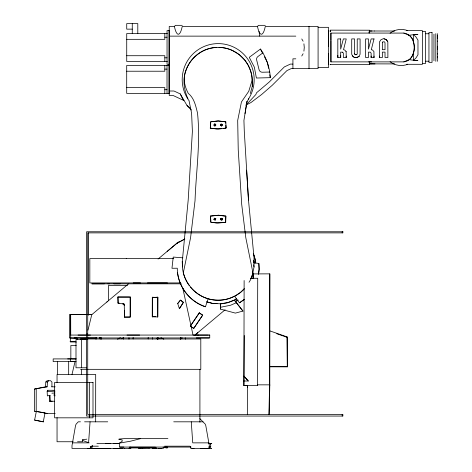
<?xml version="1.0" encoding="UTF-8"?>
<svg xmlns="http://www.w3.org/2000/svg" width="472" height="472" viewBox="0 0 472 472"><rect width="100%" height="100%" fill="white"/><g stroke="black" fill="none" stroke-linecap="round" stroke-linejoin="round"><path stroke-width="0.71" d="M95.668 421.879L95.692 374.479L57.047 374.479L57.047 382.526M253.641 277.418L253.641 273.896L253.641 278.126L250.691 278.185M253.452 273.907L269.801 273.86L269.801 385.276L269.612 384.845L257.447 384.845L257.441 385.6L243.894 385.63L243.9 381.028L248.378 380.998M328.494 53.607L328.494 64.475M330.931 61.873L330.931 33.081L403.802 33.081L409.472 35.429L411.702 38.049A18.125 17.907 -90 0 1 411.702 56.911L409.472 59.525L403.796 61.879L330.931 61.879L330.931 40.834M340.69 55.507L340.69 57.525L337.816 57.501L337.816 38.916L340.695 38.94M337.84 57.525L337.84 55.377M342.749 52.209L340.666 52.115L340.69 57.525M340.672 38.916L340.672 49.153L343.362 38.916L346.247 38.94L343.522 49.696L344.796 50.079L346.188 51.755M354.625 54.25L354.56 38.916L351.711 38.916L351.717 54.256L352.637 56.133L354.401 57.436L356.62 57.614L359.139 56.321L356.679 57.678L354.159 57.383L352.36 55.749M374.025 38.934L371.145 38.916L368.455 49.153L368.455 38.916L365.599 38.916L365.599 57.501L368.473 57.525L368.449 52.115L370.39 52.174L371.122 53.188L371.145 57.525L371.122 56.091M379.512 57.525L379.512 41.861L380.981 39.731L383.488 38.633L386.232 39.565L387.837 41.831L387.89 57.525L385.016 57.501L385.016 52.115L382.344 52.115L382.361 57.525L379.488 57.501L379.512 56.074M437.473 61.319L437.473 33.642M437.473 57.608L437.473 57.377M437.473 56.947L437.473 56.439M437.473 47.819L437.473 48.209M437.473 47.265L437.473 46.799L437.473 47.17M437.473 57.672L437.473 56.557M437.473 54.009L437.473 53.377M437.473 49.153L437.473 46.238M437.473 41.689L437.473 41.029M437.473 38.144L437.473 37.17L437.473 37.524M437.473 36.615L437.473 36.202M437.473 35.642L437.473 35.949M124.602 317.025L130.189 317.125L130.231 296.959L117.935 296.965L118.094 303.118L124.23 304.115L124.519 317.149L130.266 317.001L130.231 296.959M152.25 316.529L157.76 316.995L157.813 297.153L152.344 297.584L152.25 316.529L152.344 316.889L155.79 316.73M244.13 280.515L243.9 381.028M243.894 385.63L244.26 335.474M247.34 414.504L247.558 385.459L247.564 387.583M257.441 385.6L257.718 278.268L250.567 278.291M268.898 414.504L269.612 384.845M269.217 414.504L269.801 384.833L269.606 385.288L269.801 273.86M354.56 53.731L355.274 54.728L357.216 54.227L357.239 38.916L360.089 38.916L360.077 54.274L358.808 56.599M52.191 401.224L49.53 401.224L49.554 396.132L49.967 395.306L47.359 395.914L47.153 391.648L47.489 390.285L54.687 390.297M269.642 366.797L287.324 366.856L287.141 336.908L269.837 330.884M287.324 366.856L287.141 336.908M92.252 445.645L92.235 447.061L90.24 447.067M118.094 303.118L117.935 296.965M369.287 31.347L369.151 33.081L369.381 30.214L330.264 30.143M76.417 342.017L70.222 341.805L70.546 337.934M77.172 339.533L77.207 338.282L75.42 337.881M210.471 128.124L210.66 121.823L218.182 121.003L225.828 121.853L226.047 128.077L224.955 128.52L216.353 128.933L210.27 128.16L210.736 122.454M330.27 64.398L369.381 64.605L369.417 63.862L394.633 63.909M225.498 222.294L225.846 216.105L218.235 215.285L210.4 216.093L210.931 222.3L217.917 222.99L225.722 222.4L225.846 216.105M90.058 421.815L88.588 442.86L72.493 442.86M95.999 339.274L96.105 337.793M220.406 309.089L220.406 303.797L227.634 302.67L234.324 300.05L242.938 311.077L235.38 313.107L220.406 309.089L220.406 303.797L212.725 303.449L206.642 301.838L213.515 303.667L217.085 303.549M36.674 411.619L34.527 411.189L34.527 389.034L45.43 386.822L45.855 381.942L47.047 380.727L50.616 380.727L51.926 382.054L51.926 386.822M34.527 389.034L47.123 386.822L47.548 381.942L48.74 380.727M182.428 267.476L182.28 261.458L188.18 200.222L192.393 131.346L191.608 113.368L188.971 100.377M180.28 339.421L180.469 337.492A39.872 39.872 0 0 1 180.387 338.866M303.915 51.135L304.275 47.483L303.915 43.825M181.808 338.802L181.944 337.456M138.998 447.816L139.163 448.394C137.676 447.497 141.393 449.291 142.402 448.394L142.45 447.763L145.73 447.686M245.009 113.61L246.968 101.586L243.924 120.443L244.295 131.352L248.467 199.88L254.007 257.376L254.036 266.963M157.76 316.995L157.813 297.153M222.554 124.75L221.474 126.101L220.56 124.826L221.58 124.024L220.937 124.177L220.619 125.369L221.651 125.977L222.554 124.75L220.937 124.177M149.553 447.952L142.467 447.952L142.149 448.394L142.379 447.804L142.402 448.394L142.514 447.952L155.223 447.952M43.276 421.826L44.999 413.083L42.037 412.38L36.356 411.401L34.603 420.08L43.276 421.826L34.603 420.08M214.335 218.306L215.716 218.536L215.391 219.987L214.022 219.751L214.453 218.217L215.863 218.731L215.273 220.07L213.875 219.557L214.453 218.217M251.959 276.462L253.989 267.329L253.67 264.727M87.143 333.657L86.795 335.067L70.688 335.067L70.664 314.612L91.851 314.612L128.75 283.648M87.998 330.134L91.775 314.629M374.007 38.916L371.305 49.696L372.526 50.014L373.93 51.578L374.001 57.525L373.995 56.085M71.992 374.479L75.042 361.57M44.999 413.083L44.38 413.077M250.29 93.598L252.325 86.069L252.302 81.485M199.243 313.042L190.369 326.046L193.679 328.482L202.683 315.16L199.237 312.906L202.683 315.16M182.9 257.83L173.242 257.069L171.967 268.273L177.283 268.226C177.283 285.389 189.107 301.567 205.473 306.759L208.087 298.758M220.554 219.539L221.061 218.265L222.471 218.748L221.958 220.023L220.554 219.539L221.958 220.023L222.471 218.748L221.958 218.259L220.642 218.707L221.073 220.029L222.383 219.58L221.958 218.259M301.767 56.015L303.118 53.731M179.401 308.712L183.437 302.275L180.298 300.186L177.714 303.537L179.401 308.712L183.437 302.275M246.85 101.958L248.868 98.707M249.015 282.28L250.573 279.784L252.992 273.076L245.806 237.746L241.717 204.5L238.236 149.842L237.687 120.443L241.44 101.958L248.756 91.308L252.266 79.904L251.765 75.467L250.632 70.947L248.278 65.413L244.885 60.251L239.204 54.61L232.466 50.504A33.553 32.94 0 0 0 203.916 50.498C195.491 54.658 188.706 61.974 185.744 70.947C182.711 78.576 184.587 86.323 188.257 93.373C194.269 98.164 195.662 105.799 197.479 112.861C200.683 142.09 196.057 171.395 195.036 200.624L190.57 237.746L183.319 272.792C186.328 284.527 195.302 294.475 206.813 298.363A34.415 32.91 0 0 0 229.563 298.363L235.227 295.909L240.513 292.422L244.366 288.569M193.679 328.482L202.565 315.255M199.237 312.906L190.369 326.046L191.018 326.831L193.744 328.27M214.689 123.983L215.857 124.909L214.99 126.071L213.881 125.115L214.937 123.935L215.863 125.092L214.736 126.036L213.857 124.974L214.937 123.935M224.955 128.52L226.017 127.127M177.714 303.537L180.57 300.068L183.183 302.381M245.983 105.108L255.889 94.483L256.508 92.819L269.223 82.04L284.35 66.912L290.398 64.092L292.923 64.092M183.891 100.512L173.006 95.438L169.236 95.438L169.236 26.438L174.398 26.438L175.436 25.335L182.239 25.335M174.398 26.438C176.552 36.869 180.086 36.863 182.239 26.438L257.464 26.438L258.497 25.335L265.299 25.335M220.642 218.707L221.061 218.265M413.555 60.28L417.903 60.428L413.543 60.428L416.062 57.832L417.974 54.758L417.974 40.179L416.068 37.105L413.543 34.509L417.903 34.509L413.555 34.657M158.061 259.051L178.434 241.983L167.147 251.428M225.114 309.774L194.901 335.108L193.03 335.067L182.782 288.132M106.837 302.033L107.61 301.384M197.862 332.648L194.901 335.108L198.328 335.061M260.444 49.047L249.257 57.324L254.337 67.154L256.385 78.027L270.297 77.662C269.789 67.437 266.243 57.454 260.444 49.047L262.456 52.923M262.939 52.829L257.907 56.551A3.322 3.322 0 0 0 256.662 60.027L259.075 69.714A3.322 3.322 0 0 0 262.302 72.234L269.783 72.039M235.563 299.561L236.684 298.735M234.625 296.227L239.434 302.835L244.172 299.508M239.434 302.835L244.201 299.543M191.083 447.067L129.493 447.067L129.151 448.394L130.608 448.394L130.537 447.067L119.699 447.078L119.463 443.114L122.207 441.291L122.154 439.998L118.584 439.19M236.661 298.546L234.324 300.05L242.938 311.077M117.51 339.179L120.389 337.728M184.593 239.151L176.717 243.375L184.823 239.05M245.882 105.132L250.968 102.542L261.665 94.477L272.244 85.285L286.929 70.599L291.377 68.523L318.087 68.523L318.087 26.438L265.299 26.438C263.146 36.869 259.618 36.869 257.464 26.438M235.575 301.313L238.136 300.074M236.407 302.717L230.525 305.26L220.554 307.26M121.221 338.772L123.528 337.816M234.413 300.162L227.97 302.652L220.459 303.974M70.222 341.805L75.591 341.645M407.312 64.434L405.572 64.971A18.054 18.054 0 0 1 390.073 61.732M167.106 447.409L163.465 447.409L167.56 447.639M119.699 447.078L123.888 447.078M208.282 443.131L209.975 443.739L211.763 443.521L208.553 443.651M140.432 438.647L130.508 441.208L119.463 443.114M372.496 63.443L370.396 63.891L375.004 63.891M166.297 447.781L167.53 447.757L163.454 447.639L167.53 447.757M166.309 447.757L167.094 447.639M408.492 35.394L413.543 34.657M77.544 441.751L82.671 441.751L82.671 439.692L86.801 439.172M210.66 121.823L218.188 120.909L225.828 121.853M221.787 128.59L218.235 129.015L210.27 128.16M223.203 128.419L225.339 128.16M210.4 216.093L218.619 215.202L225.657 216.141M119.322 439.001L124.225 438.647L167.914 438.647M47.153 391.648L55.082 391.087M51.926 393.188L55.059 392.999M225.722 222.4L216.318 222.926L210.807 222.259L210.589 216.152M105.946 448.4L107.533 448.394M118.047 297.112L129.517 297.124M142.379 447.804L155.666 447.845M208.83 447.067L210.701 447.067L210.701 444.01L208.252 443.119M407.678 64.298L406.834 64.304L422.405 64.304L422.405 30.633L406.834 30.633L407.678 30.645M370.384 30.999L369.423 31.01L369.381 30.214M91.851 314.612L69.384 314.612L69.384 337.946L209.745 337.946L209.745 335.067L197.845 335.061M87.35 448.394L106.725 448.394M139.128 448.394L138.862 447.952L131.776 447.952M208.176 448.394L206.229 448.394M49.53 401.224L54.286 401.224M119.009 448.394L113.504 448.394L116.903 448.394M209.131 337.946L196.317 337.952M74.588 361.564L75.844 361.558M90.4 447.061L92.235 447.061L92.223 445.721M371.576 61.879L368.856 61.879L369.246 61.543L369.381 64.605M209.379 335.067L209.745 335.067M244.148 385.459L247.712 385.453M97.716 448.394L103.138 448.394L102.512 448.394M113.475 448.394L116.678 448.394M114.171 448.394L118.36 448.394M140.048 448.394L140.408 448.394M203.509 448.394L211.108 448.394M210.996 448.394L211.692 448.394M318.087 27.323L328.494 27.323L328.494 67.638L318.087 67.638M132.266 29.14L126.726 29.14L126.726 23.6L137.8 23.6L137.8 33.565M169.259 30.651L167.041 30.651L167.041 64.316L169.236 64.316M370.756 30.999L374.343 30.999M167.424 33.565L126.726 33.565L126.726 61.478L167.424 61.478M169.236 36.132L295.826 36.132M164.822 37.223L167.041 37.223M126.726 39.329L164.822 39.329L164.822 33.565M126.726 55.72L164.822 55.72L164.822 61.478M346.212 56.079L346.218 57.525L343.345 57.501L343.339 53.188L342.66 52.221M371.128 57.501L374.001 57.525M164.822 57.82L167.041 57.82M295.826 58.829L292.923 58.829L292.923 68.523M169.236 65.425L167.017 65.425L167.017 93.373L126.702 93.373L126.702 65.46L167.017 65.46M164.805 69.118L167.017 69.118M126.702 71.225L164.805 71.225L164.805 65.46M126.702 87.615L164.805 87.615L164.805 93.373M164.805 89.715L167.017 89.715M169.236 91.007L173.985 91.007L180.274 93.94L186.995 105.48L191.396 110.011M167.017 93.332L169.236 93.332M126.248 258.573L126.673 258.573M173.749 258.573L89.833 258.573L89.833 282.935L180.634 282.935M133.234 282.935L140.503 282.935M181.307 283.82L91.922 283.82L104.371 283.82M107.999 283.82L109.433 283.82M113.894 283.82L120.23 283.825M127.505 285.371L108.548 285.371L108.548 300.788M78.033 335.067L90.429 335.067M127.003 335.067L139.653 335.067M208.429 335.067L87.444 335.067M74.098 337.946L96.813 337.946M99.645 337.946L101.055 337.946M76.246 345.51L70.847 345.51L70.847 358.909M76.246 358.909L53.171 358.909L53.171 361.57L76.016 361.57M86.606 367.771L75.992 367.771L75.992 339.415L86.606 339.415L84.152 338.984L82.742 339.415L81.444 338.984L80.777 339.415L80.529 338.984L200.801 338.984L200.801 369.328L80.529 369.328M45.855 381.942L47.548 381.942M45.43 386.822L47.123 386.822M51.649 386.822L55.194 386.822M34.527 411.189L47.123 413.401M45.43 413.401L55.206 413.401M80.452 421.815L78.275 421.815L76.069 424.192L75.526 425.667L71.998 445.651L71.998 448.394L130.461 448.4L129.186 448.394M84.576 421.815L107.728 421.815M173.714 421.815L203.054 421.815M73.154 441.751L57.047 441.751L57.047 417.62M208.836 442.86L192.741 442.86L191.272 421.815M114.554 443.521L113.451 443.521L116.855 443.527M116.737 443.527L118.926 443.527M96.907 443.521L110.277 443.521M105.734 443.521L107.398 443.521M108.713 443.521L119.705 443.521M98.341 446.182L91.715 446.182A1.109 1.109 0 0 0 90.606 447.291L90.606 448.394M164.586 446.182L189.614 446.182A1.109 1.109 0 0 1 190.723 447.291L190.723 448.394L209.332 448.394L209.332 445.651L205.804 425.667L205.261 424.192L199.845 418.605M208.594 447.067L210.701 447.067M130.714 447.173L155.459 447.173M162.923 447.173L167.471 447.173M130.396 447.409L155.99 447.409M130.862 447.509L154.055 447.509L154.114 448.394M163.855 447.509L163.436 447.509L163.389 448.394L152.757 448.394L152.149 447.509M155.955 447.639L130.29 447.544M130.372 447.863L131.723 447.863M107.032 448.394L105.728 448.394L107.982 448.394M121.446 448.394L122.378 448.394M140.196 448.394L140.921 448.394M102.094 448.394L103.026 448.394M108.454 448.394L110.253 448.394M118.555 448.394L119.322 448.394M120.242 448.394L121.062 448.394M369.322 30.999L372.001 30.999M374.237 30.999L394.633 31.016M422.405 31.412L425.526 31.412L425.502 63.531L422.405 63.531M425.526 33.742L428.948 33.742M425.502 61.207L428.948 61.207M167.442 282.94L147.476 282.935M71.773 358.909L75.886 358.915M74.635 361.57L70.605 361.57L70.582 358.909M200.694 448.394L205.172 448.4M97.846 448.394L101.592 448.394M121.375 448.394L122.295 448.394M124.738 448.394L124.46 448.394M158.669 448.394L159.129 448.394M160.533 448.394L161.158 448.394M191.957 448.394L194.027 448.4M205.538 448.394L207.178 448.394M269.648 366.372L287.324 366.425M155.66 448.394L156.356 448.394L156.22 448.111M67.644 358.909L71.13 358.926M251.417 276.852L253.641 276.887M130.272 447.781L131.7 447.757M355.274 54.728L356.384 54.758M330.89 33.081L330.931 40.114M70.328 338.041L77.207 338.282M152.344 316.889L152.326 297.236L157.76 297.484M117.941 303.006L119.21 303.107M148.35 447.692L149.659 447.798M55.13 395.064L53.755 394.946L54.994 395.949M253.434 262.768L258.857 263.435L259.146 269.223L258.562 274.262L259.104 269.223L258.857 263.435M137.747 447.639L138.939 447.804M409.212 59.649L413.543 60.28M407.312 30.503L405.572 29.966A18.054 18.054 0 0 0 390.073 33.205M384.114 38.804L386.232 39.565M276.757 333.722L287.141 337.338M209.35 443.515L210.447 443.916M208.6 443.243L209.975 443.739M89.173 442.872L83.066 440.642L82.671 439.692M205.473 306.759C190.682 302.009 179.372 288.286 177.584 272.851M122.997 303.608L124.23 304.115M157.801 337.816L160.108 338.772M160.94 337.728L163.813 339.179M36.356 411.401L36.651 411.531M186.995 105.48L190.718 108.702M122.891 303.85L124.431 305.354M346.218 57.525L346.141 51.56M247.93 380.503L243.918 376.107L248.242 380.998M385.99 39.4L387.406 41.093M183.75 100.447L182.375 98.583L180.274 93.94M47.489 390.285L47.914 390.863M301.767 38.952L303.118 41.229M264.473 56.805L267.494 62.623L268.562 68.351M156.899 338.117L157.465 339.397M187.921 98.819C184.351 90.518 182.711 81.638 185.213 72.753A34.114 34.114 0 0 1 216.843 47.401M157.89 338.707L157.99 339.032M269.766 74.794L270.297 77.662M258.992 31.364L259.777 36.132M255.606 262.916L255.104 259.376A34.922 32.037 58.6 0 0 253.393 253.847M253.682 260.196L254.042 262.845M220.56 124.826L220.619 125.369M100.86 337.492L101.049 339.421M99.385 337.456L99.521 338.802M185.225 337.793L185.331 339.274M225.634 121.741L225.728 123.151M225.864 125.263L226.047 128.077M246.62 170.15L248.484 200.063M152.326 297.236L152.344 297.584M49.967 395.306L50.327 401.224M252.142 80.612L252.03 77.201A34.114 34.114 0 0 0 219.008 47.383M252.284 84.706L252.325 86.069M182.28 261.458L182.428 266.338M81.414 369.328L81.538 374.479M140.308 447.952L140.32 448.394M252.302 81.113L252.343 86.069M124.466 310.517L124.519 317.149M437.473 37.483L437.473 38.379M437.473 57.224L437.473 57.791M328.494 30.314L328.494 46.315M70.664 314.612L70.7 337.946M435.815 33.642L435.815 61.319M433.951 34.196L433.951 60.735M413.543 34.509L413.543 43.2M413.543 51.737L413.543 60.428M342.2 231.77L342.2 232.879M342.2 414.504L342.2 416.056M309.007 26.438L309.007 68.523M199.916 369.328L199.916 422.21M169.041 30.651L169.041 64.316M169.017 65.425L169.017 93.332M157.884 337.704L157.884 339.167M152.35 337.704L152.35 339.167M148.196 337.451L148.196 338.99M133.133 337.451L133.133 338.99M132.266 23.6L132.266 33.565M128.98 337.704L128.98 339.167M123.446 337.704L123.446 339.167M89.538 382.391L89.538 417.826M88.411 232.879L88.411 315.237M81.355 339.415L81.355 367.771M68.676 361.57L68.676 374.479M57.602 361.57L57.602 374.479M36.22 389.034L36.22 411.189M188.588 100.07A35.996 35.996 0 0 1 194.128 52.829A35.996 35.996 0 0 1 241.693 52.339A35.996 35.996 0 0 1 248.207 99.462M237.876 300.233A37.896 37.595 0.1 0 1 235.357 301.637M253.812 255.022A38.397 38.096 8.8 0 1 255.741 262.945M243.994 289.265A35.884 35.884 0 0 1 190.517 287.177M189.201 285.483A35.884 35.884 0 0 1 182.469 267.73M253.912 260.933A35.884 35.884 0 0 1 254.048 263.004M403.802 33.081A11.434 11.434 0 0 1 413.773 43.052A19.222 19.222 0 0 1 411.425 57.578A11.434 11.434 0 0 1 403.802 61.879M100.943 338.866A39.872 39.872 0 0 1 100.849 337.492M382.403 42.132L382.344 49.69L385.016 49.69L385.016 42.675L384.178 41.666L382.403 42.132M330.27 64.334L330.264 64.67L330.27 64.334M330.276 30.326L330.258 31.754L330.276 30.326M432.033 32.538L428.948 32.538L428.948 62.422L432.033 62.422L432.033 32.538M342.89 231.77L86.612 231.77L86.612 416.056L342.89 416.056L342.89 414.504L87.721 414.504L87.721 232.879L342.89 232.879L342.89 231.77M92.996 382.391L54.634 382.391L54.634 417.826L92.996 417.826L92.996 382.391"/></g></svg>
